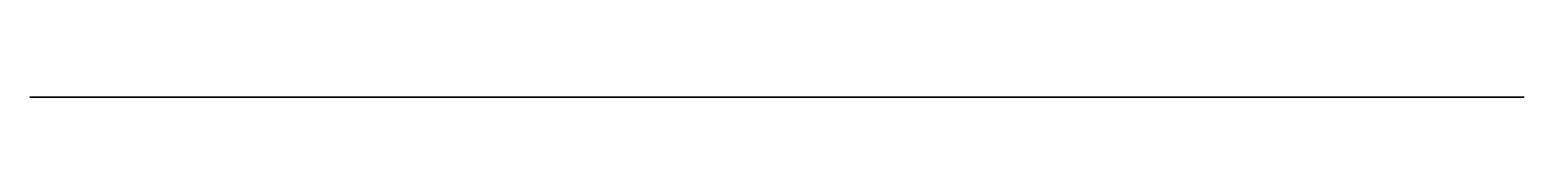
# Model space of a CAD drawing. Header units: millimetres. Extents: x -55 to 55, y 0 to 0.
import ezdxf

# ---------------------------------------------------------------- set-up
doc = ezdxf.new("R2010")
doc.units = ezdxf.units.MM
doc.header["$MEASUREMENT"] = 0
doc.layers.add('SPACER v2_Sketch1', color=7, linetype='Continuous')
doc.layers.add('SPACER v2_Sketch2', color=7, linetype='Continuous')

msp = doc.modelspace()

# ---------------------------------------------------------------- linework, layer by layer
at = {"layer": 'SPACER v2_Sketch1', "extrusion": (0, 1, 0)}
msp.add_circle((0, 0), 55, dxfattribs=at)
at = {"layer": 'SPACER v2_Sketch1'}
msp.add_point((0, 0), dxfattribs=at)
at = {"layer": 'SPACER v2_Sketch2', "extrusion": (0, 1, 0)}
msp.add_circle((0, 0), 10.25, dxfattribs=at)
at = {"layer": 'SPACER v2_Sketch2'}
msp.add_point((0, 0), dxfattribs=at)

doc.saveas('drawing.dxf')
